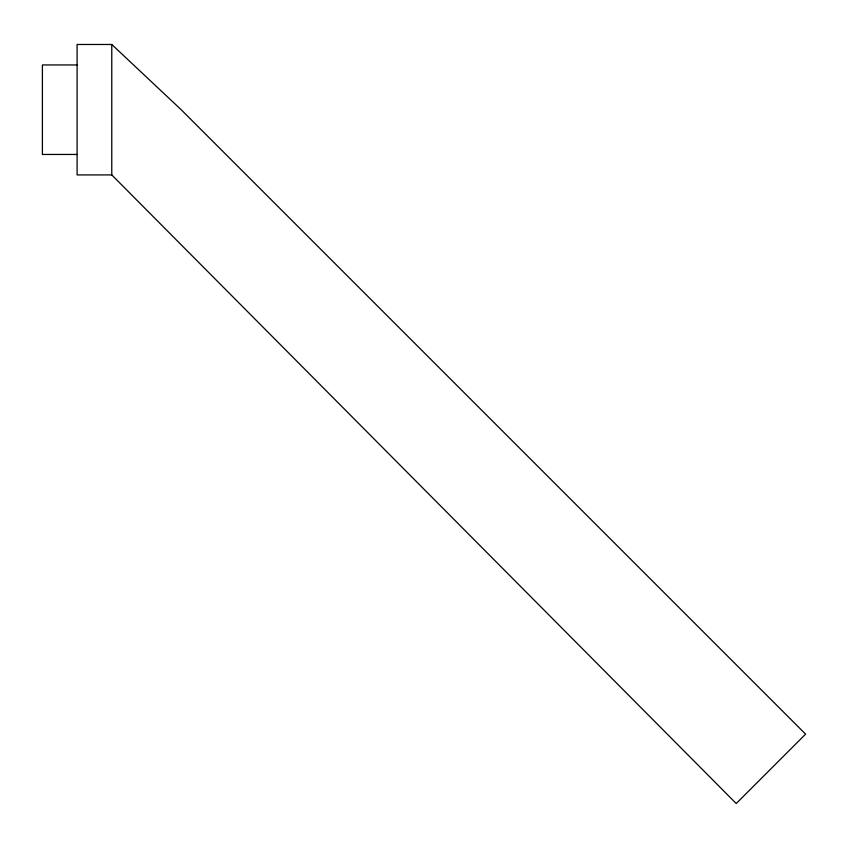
<?xml version="1.0" encoding="UTF-8"?>
<svg xmlns="http://www.w3.org/2000/svg" width="848" height="848" viewBox="0 0 848 848"><rect width="100%" height="100%" fill="white"/><g stroke="black" fill="none" stroke-linecap="round" stroke-linejoin="round"><path stroke-width="1.27" d="M111.777 44.478L77.094 44.478L77.094 174.921L111.777 174.921L736.223 803.522L805.6 734.135L181.165 109.699L111.777 44.478L111.777 174.921M77.094 64.946L42.4 64.946L42.4 154.453L77.094 154.453"/></g></svg>
